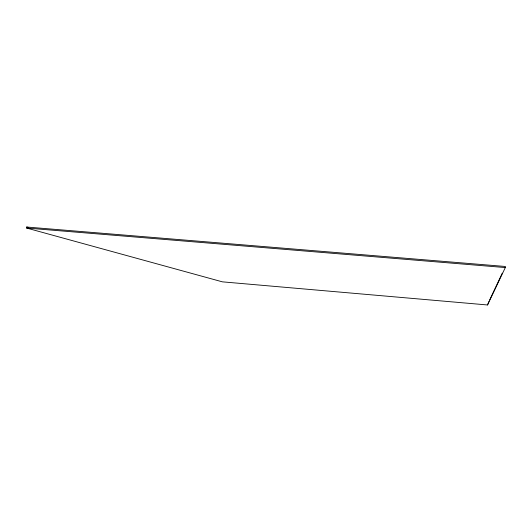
<?xml version="1.0" encoding="UTF-8"?>
<svg xmlns="http://www.w3.org/2000/svg" width="532" height="532" viewBox="0 0 532 532"><rect width="100%" height="100%" fill="white"/><g stroke="black" fill="none" stroke-linecap="round" stroke-linejoin="round"><path stroke-width="0.8" d="M487.538 304.969L505.307 267.563L505.4 266.485L26.706 227.031L26.6 228.042L222.376 281.84L487.538 304.969L488.988 301.411M489.686 299.928L502.255 273.169M26.6 228.042L505.307 267.563M26.706 227.031L28.309 227.47"/></g></svg>
